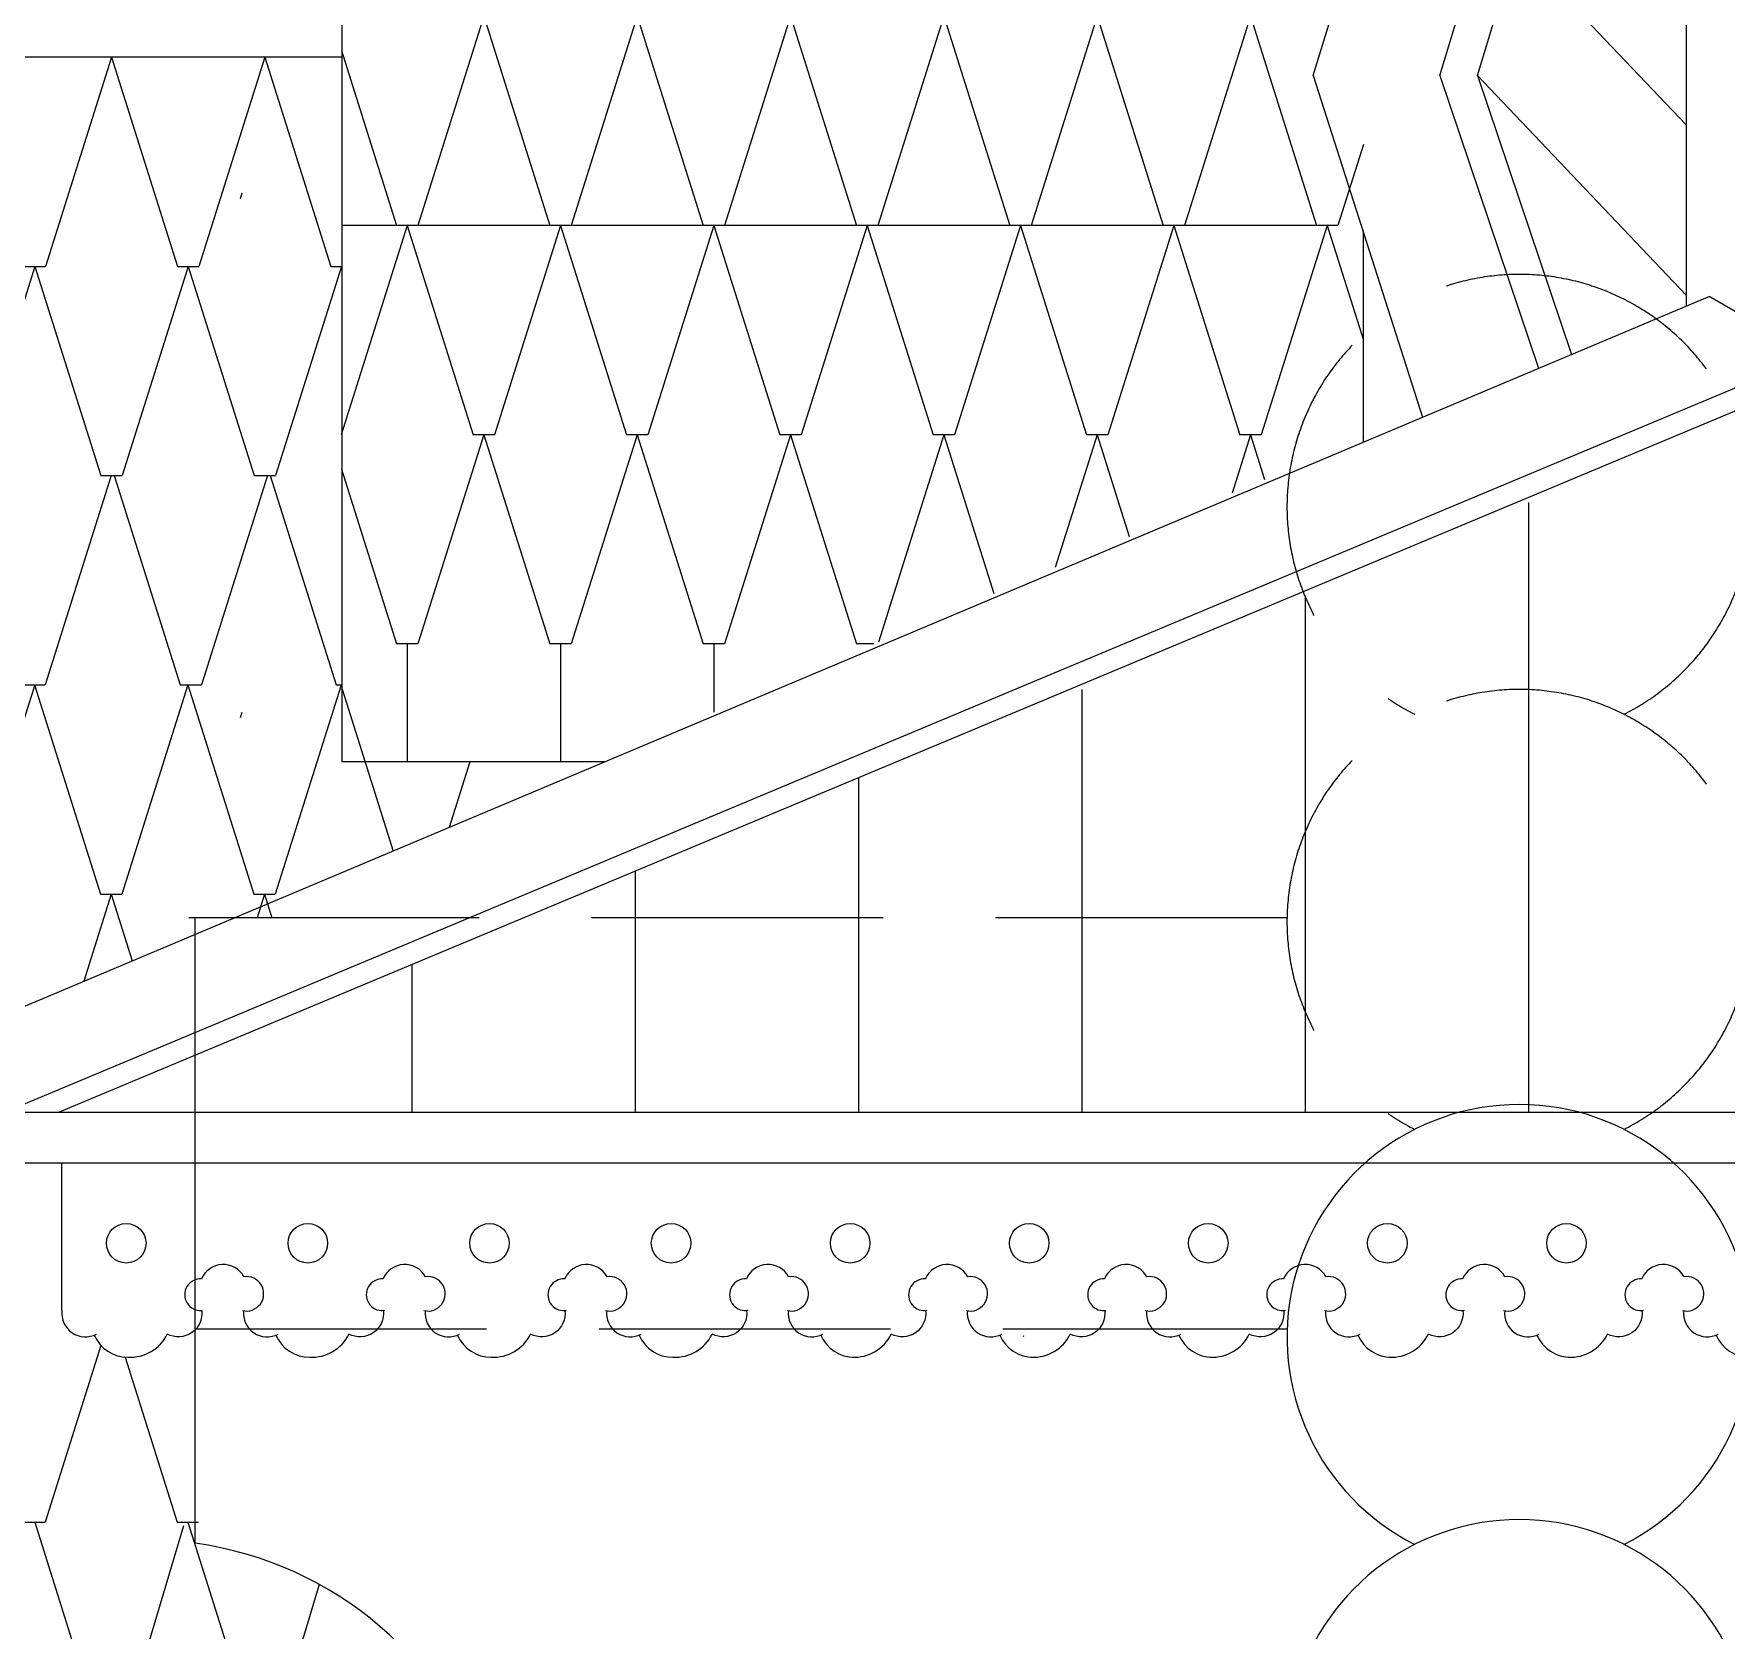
# Model space of a CAD drawing. Header units: millimetres. Extents: x 2399 to 111977, y 1313 to 59551.
# Drawn here: x 92001 to 93640, y 39704 to 41250 of the extents above; entities that cross this region are included whole.
import ezdxf

# ---------------------------------------------------------------- set-up
doc = ezdxf.new("R2010")
doc.units = ezdxf.units.MM
doc.linetypes.add('Невидимая', pattern=[391.222223, 282.222223, -109])
doc.layers.add('hatch1', color=7, linetype='Continuous', lineweight=20, true_color=0x6a6a6a)
doc.layers.add('main line', color=7, linetype='Continuous', lineweight=13)

msp = doc.modelspace()

# ---------------------------------------------------------------- linework, layer by layer
at = {"layer": 'hatch1', "color": 251, "linetype": 'Continuous', "lineweight": 20, "true_color": 0x6a6a6a}
for p, q in [((92437.1666, 41267.1802), (92373.2185, 41064.5305)), ((92437.1666, 41267.1802), (92501.1147, 41064.5305)), ((92585.6542, 41267.1802), (92521.706, 41064.5305)), ((92585.6542, 41267.1802), (92649.6023, 41064.5305)), ((92734.1418, 41267.1802), (92670.1936, 41064.5305)), ((92734.1418, 41267.1802), (92798.0899, 41064.5305)), ((92882.6294, 41267.1802), (92818.6812, 41064.5305)), ((92882.6294, 41267.1802), (92946.5775, 41064.5305)), ((93031.1169, 41267.1802), (92967.1688, 41064.5305)), ((93031.1169, 41267.1802), (93095.0651, 41064.5305)), ((93179.6045, 41267.1802), (93115.6564, 41064.5305)), ((93179.6045, 41267.1802), (93243.5527, 41064.5305)), ((92299.2195, 41233.7777), (92352.6271, 41064.5305)), ((92076.6047, 41227.5354), (92012.6565, 41024.8857)), ((92076.6047, 41227.5354), (92140.5528, 41024.8857)), ((92225.0922, 41227.5354), (92161.1441, 41024.8857)), ((92225.0922, 41227.5354), (92289.0404, 41024.8857)), ((93288.8886, 41142.9456), (93264.144, 41064.5305)), ((92202.8035, 41095.6271), (92201.1433, 41090.3661)), ((92362.9228, 41064.5305), (92298.9747, 40861.8808)), ((92373.2185, 41064.5305), (92352.6271, 41064.5305)), ((92362.9228, 41064.5305), (92426.8709, 40861.8808)), ((92511.4104, 41064.5305), (92447.4622, 40861.8808)), ((92521.706, 41064.5305), (92501.1147, 41064.5305)), ((92511.4104, 41064.5305), (92575.3585, 40861.8808)), ((92659.898, 41064.5305), (92595.9498, 40861.8808)), ((92670.1936, 41064.5305), (92649.6023, 41064.5305)), ((92659.898, 41064.5305), (92723.8461, 40861.8808)), ((92808.3856, 41064.5305), (92744.4374, 40861.8808)), ((92818.6812, 41064.5305), (92798.0899, 41064.5305)), ((92808.3856, 41064.5305), (92872.3337, 40861.8808)), ((92956.8731, 41064.5305), (92892.925, 40861.8808)), ((92967.1688, 41064.5305), (92946.5775, 41064.5305)), ((92956.8731, 41064.5305), (93020.8213, 40861.8808)), ((93105.3607, 41064.5305), (93041.4126, 40861.8808)), ((93115.6564, 41064.5305), (93095.0651, 41064.5305)), ((93105.3607, 41064.5305), (93169.3089, 40861.8808)), ((93253.8483, 41064.5305), (93189.9002, 40861.8808)), ((93264.144, 41064.5305), (93243.5527, 41064.5305)), ((93253.8483, 41064.5305), (93288.8886, 40953.4888)), ((92002.3609, 41024.8857), (91938.4127, 40822.236)), ((91992.0652, 41024.8857), (92012.6565, 41024.8857)), ((92002.3609, 41024.8857), (92066.309, 40822.236)), ((92150.8485, 41024.8857), (92086.9003, 40822.236)), ((92140.5528, 41024.8857), (92161.1441, 41024.8857)), ((92150.8485, 41024.8857), (92214.7966, 40822.236)), ((92299.336, 41024.8857), (92235.3879, 40822.236)), ((92289.0404, 41024.8857), (92299.6312, 41024.8857)), ((92437.1666, 40861.8808), (92373.2185, 40659.2311)), ((92447.4622, 40861.8808), (92426.8709, 40861.8808)), ((92437.1666, 40861.8808), (92501.1147, 40659.2311)), ((92585.6542, 40861.8808), (92521.706, 40659.2311)), ((92595.9498, 40861.8808), (92575.3585, 40861.8808)), ((92585.6542, 40861.8808), (92649.6023, 40659.2311)), ((92734.1418, 40861.8808), (92670.1936, 40659.2311)), ((92744.4374, 40861.8808), (92723.8461, 40861.8808)), ((92734.1418, 40861.8808), (92798.0899, 40659.2311)), ((92882.6294, 40861.8808), (92819.2478, 40661.0267)), ((92892.925, 40861.8808), (92872.3337, 40861.8808)), ((92882.6294, 40861.8808), (92882.3233, 40860.9109)), ((92882.6294, 40861.8808), (92931.1421, 40708.1453)), ((92882.6294, 40861.8808), (92882.8636, 40861.1384)), ((93031.1169, 40861.8808), (92990.4905, 40733.1369)), ((93041.4126, 40861.8808), (93020.8213, 40861.8808)), ((93031.1169, 40861.8808), (93062.2128, 40763.3391)), ((93179.6045, 40861.8808), (93161.7332, 40805.247)), ((93189.9002, 40861.8808), (93169.3089, 40861.8808)), ((93179.6045, 40861.8808), (93193.2834, 40818.5328)), ((92299.2195, 40828.4783), (92352.6271, 40659.2311)), ((92076.3792, 40822.236), (92012.4311, 40619.5863)), ((92066.309, 40822.236), (92086.9003, 40822.236)), ((92079.1285, 40822.236), (92143.0766, 40619.5863)), ((92227.616, 40822.236), (92163.6679, 40619.5863)), ((92214.7966, 40822.236), (92235.3879, 40822.236)), ((92230.3653, 40822.236), (92294.3134, 40619.5863)), ((92373.2185, 40659.2311), (92352.6271, 40659.2311)), ((92362.9228, 40659.2311), (92362.9228, 40545.2047)), ((92521.706, 40659.2311), (92501.1147, 40659.2311)), ((92511.4104, 40659.2311), (92511.4104, 40545.2047)), ((92670.1936, 40659.2311), (92649.6023, 40659.2311)), ((92659.898, 40659.2311), (92659.898, 40593.1388)), ((92814.9838, 40659.2311), (92798.0899, 40659.2311)), ((92002.2481, 40619.5863), (91938.3, 40416.9366)), ((91991.8398, 40619.5863), (92012.4311, 40619.5863)), ((92002.1354, 40619.5863), (92066.0836, 40416.9366)), ((92150.623, 40619.5863), (92086.6749, 40416.9366)), ((92143.0766, 40619.5863), (92163.6679, 40619.5863)), ((92150.5103, 40619.5863), (92214.4584, 40416.9366)), ((92298.5737, 40618.2419), (92235.0497, 40416.9366)), ((92294.3134, 40619.5863), (92299.6312, 40619.5863)), ((92298.5737, 40619.5863), (92349.3112, 40458.8004)), ((92202.8035, 40592.963), (92201.1433, 40587.7021)), ((92423.5894, 40545.2047), (92403.5281, 40481.6311)), ((92076.3792, 40416.9366), (92049.7886, 40332.6717)), ((92066.0836, 40416.9366), (92086.6749, 40416.9366)), ((92076.2665, 40416.9366), (92096.6324, 40352.3976)), ((92214.4584, 40416.9366), (92235.0497, 40416.9366)), ((92224.7541, 40416.9366), (92217.5636, 40394.1502)), ((92224.6414, 40416.9366), (92231.8318, 40394.1502)), ((92959.7215, 39989.3921), (92959.3999, 39988.373)), ((92066.4138, 39980.0572), (92012.4311, 39808.9875)), ((92089.777, 39968.8229), (92140.2146, 39808.9875)), ((91991.8398, 39808.9875), (92012.4311, 39808.9875)), ((92002.2481, 39808.9875), (92066.1963, 39606.3378)), ((92140.2146, 39808.9875), (92160.806, 39808.9875)), ((92150.623, 39808.9875), (92214.5711, 39606.3378)), ((92146.2138, 39805.2976), (92086.7876, 39606.3378)), ((92277.6904, 39748.7217), (92235.1625, 39606.3378))]:
    msp.add_line(p, q, dxfattribs=at)
at = {"layer": 'main line', "color": 7, "linetype": 'Continuous', "lineweight": 13}
for p, q in [((93240.454, 41209.559), (93640.2385, 42514.7431)), ((92299.6312, 42447.8915), (92299.6312, 40545.2047)), ((93362.8185, 41209.559), (93640.7424, 42116.9022)), ((93601.4773, 41988.7128), (93601.4773, 40986.0866)), ((93399.3, 41209.559), (93601.4773, 41869.6111)), ((93437.5077, 41334.2965), (93601.4773, 41161.8762)), ((92299.6312, 41227.5354), (91053.5277, 41227.5354)), ((93240.454, 41209.559), (93346.1163, 40878.7665)), ((93362.8185, 41209.559), (93458.5016, 40926.4153)), ((93399.3, 41209.559), (93490.5968, 40939.3949)), ((93399.3, 41209.559), (93601.4773, 40996.9618)), ((93264.144, 41064.5305), (92299.6312, 41064.5305)), ((93288.8886, 40854.4558), (93288.8886, 41059.5041)), ((93624.0392, 40995.5874), (91845.6168, 40246.6951)), ((93723.3373, 40938.2576), (93623.8142, 40995.7173)), ((93723.3373, 40938.2344), (91973.5132, 40205.924)), ((93723.3373, 40915.7843), (92025.945, 40205.924)), ((93449.2852, 40205.924), (93449.2852, 40796.2631)), ((93232.9695, 40205.924), (93232.9695, 40705.7985)), ((93016.6538, 40205.924), (93016.6538, 40615.3339)), ((92554.4986, 40545.2047), (92299.6312, 40545.2047)), ((92800.3381, 40205.924), (92800.3381, 40529.7802)), ((92584.0225, 40205.924), (92584.0225, 40439.3156)), ((92157.4956, 39788.5618), (92157.4956, 40394.1502)), ((92367.7068, 40205.924), (92367.7068, 40348.851)), ((91858.2075, 40205.924), (95122.8179, 40205.924)), ((91865.11, 40156.7992), (95084.0761, 40156.7992)), ((92028.6556, 40013.8503), (92028.6556, 40156.9148))]:
    msp.add_line(p, q, dxfattribs=at)
at = {"layer": 'main line', "color": 7, "linetype": 'Невидимая', "lineweight": 13}
for p, q in [((93214.9716, 40394.1502), (92151.3778, 40394.1502)), ((92157.4956, 39996.2164), (93215.0058, 39996.2164))]:
    msp.add_line(p, q, dxfattribs=at)
at = {"layer": 'main line', "color": 7, "linetype": 'Continuous', "lineweight": 13, "flags": 128}
for points in [[(92203.3246, 40013.8503, 1.219803903), (92204.755, 40046.5322, 0.63216014), (92163.791, 40044.5339, 1.067465283), (92164.0257, 40013.8503, -0.60309642), (92130.634, 39991.084)], [(92203.3246, 40013.8503, 1.219803903), (92204.755, 40046.5322, 0.63216014), (92163.791, 40044.5339, 1.067465283), (92164.0257, 40013.8503, -0.60309642), (92130.634, 39991.084)], [(92203.3246, 40013.8503, 1.219803903), (92204.755, 40046.5322, 0.63216014), (92163.791, 40044.5339, 1.067465283), (92164.0257, 40013.8503, -0.60309642), (92130.634, 39991.084)], [(92203.3246, 40013.8503, 1.219803903), (92204.755, 40046.5322, 0.63216014), (92163.791, 40044.5339, 1.067465283), (92164.0257, 40013.8503, -0.60309642), (92130.634, 39991.084)], [(92203.3246, 40013.8503, 1.219803903), (92204.755, 40046.5322, 0.63216014), (92163.791, 40044.5339, 1.067465283), (92164.0257, 40013.8503, -0.60309642), (92130.634, 39991.084)], [(92203.3246, 40013.8503, 1.219803903), (92204.755, 40046.5322, 0.63216014), (92163.791, 40044.5339, 1.067465283), (92164.0257, 40013.8503, -0.60309642), (92130.634, 39991.084)], [(92379.1913, 40013.8503, 1.219803903), (92380.6217, 40046.5322, 0.63216014), (92339.6577, 40044.5339, 1.067465283), (92339.8924, 40013.8503, -0.60309642), (92306.5007, 39991.084)], [(92379.1913, 40013.8503, 1.219803903), (92380.6217, 40046.5322, 0.63216014), (92339.6577, 40044.5339, 1.067465283), (92339.8924, 40013.8503, -0.60309642), (92306.5007, 39991.084)], [(92379.1913, 40013.8503, 1.219803903), (92380.6217, 40046.5322, 0.63216014), (92339.6577, 40044.5339, 1.067465283), (92339.8924, 40013.8503, -0.60309642), (92306.5007, 39991.084)], [(92379.1913, 40013.8503, 1.219803903), (92380.6217, 40046.5322, 0.63216014), (92339.6577, 40044.5339, 1.067465283), (92339.8924, 40013.8503, -0.60309642), (92306.5007, 39991.084)], [(92379.1913, 40013.8503, 1.219803903), (92380.6217, 40046.5322, 0.63216014), (92339.6577, 40044.5339, 1.067465283), (92339.8924, 40013.8503, -0.60309642), (92306.5007, 39991.084)], [(92379.1913, 40013.8503, 1.219803903), (92380.6217, 40046.5322, 0.63216014), (92339.6577, 40044.5339, 1.067465283), (92339.8924, 40013.8503, -0.60309642), (92306.5007, 39991.084)], [(92555.058, 40013.8503, 1.219803903), (92556.4884, 40046.5322, 0.63216014), (92515.5244, 40044.5339, 1.067465283), (92515.7591, 40013.8503, -0.60309642), (92482.3674, 39991.084)], [(92555.058, 40013.8503, 1.219803903), (92556.4884, 40046.5322, 0.63216014), (92515.5244, 40044.5339, 1.067465283), (92515.7591, 40013.8503, -0.60309642), (92482.3674, 39991.084)], [(92555.058, 40013.8503, 1.219803903), (92556.4884, 40046.5322, 0.63216014), (92515.5244, 40044.5339, 1.067465283), (92515.7591, 40013.8503, -0.60309642), (92482.3674, 39991.084)], [(92555.058, 40013.8503, 1.219803903), (92556.4884, 40046.5322, 0.63216014), (92515.5244, 40044.5339, 1.067465283), (92515.7591, 40013.8503, -0.60309642), (92482.3674, 39991.084)], [(92555.058, 40013.8503, 1.219803903), (92556.4884, 40046.5322, 0.63216014), (92515.5244, 40044.5339, 1.067465283), (92515.7591, 40013.8503, -0.60309642), (92482.3674, 39991.084)], [(92555.058, 40013.8503, 1.219803903), (92556.4884, 40046.5322, 0.63216014), (92515.5244, 40044.5339, 1.067465283), (92515.7591, 40013.8503, -0.60309642), (92482.3674, 39991.084)], [(92730.9246, 40013.8503, 1.219803903), (92732.3551, 40046.5322, 0.63216014), (92691.3911, 40044.5339, 1.067465283), (92691.6258, 40013.8503, -0.60309642), (92658.2341, 39991.084)], [(92730.9246, 40013.8503, 1.219803903), (92732.3551, 40046.5322, 0.63216014), (92691.3911, 40044.5339, 1.067465283), (92691.6258, 40013.8503, -0.60309642), (92658.2341, 39991.084)], [(92730.9246, 40013.8503, 1.219803903), (92732.3551, 40046.5322, 0.63216014), (92691.3911, 40044.5339, 1.067465283), (92691.6258, 40013.8503, -0.60309642), (92658.2341, 39991.084)], [(92730.9246, 40013.8503, 1.219803903), (92732.3551, 40046.5322, 0.63216014), (92691.3911, 40044.5339, 1.067465283), (92691.6258, 40013.8503, -0.60309642), (92658.2341, 39991.084)], [(92730.9246, 40013.8503, 1.219803903), (92732.3551, 40046.5322, 0.63216014), (92691.3911, 40044.5339, 1.067465283), (92691.6258, 40013.8503, -0.60309642), (92658.2341, 39991.084)], [(92730.9246, 40013.8503, 1.219803903), (92732.3551, 40046.5322, 0.63216014), (92691.3911, 40044.5339, 1.067465283), (92691.6258, 40013.8503, -0.60309642), (92658.2341, 39991.084)], [(92904.3366, 40013.8503, 1.219803903), (92905.7671, 40046.5322, 0.63216014), (92864.803, 40044.5339, 1.067465283), (92865.0378, 40013.8503, -0.60309642), (92831.646, 39991.084)], [(92904.3366, 40013.8503, 1.219803903), (92905.7671, 40046.5322, 0.63216014), (92864.803, 40044.5339, 1.067465283), (92865.0378, 40013.8503, -0.60309642), (92831.646, 39991.084)], [(92904.3366, 40013.8503, 1.219803903), (92905.7671, 40046.5322, 0.63216014), (92864.803, 40044.5339, 1.067465283), (92865.0378, 40013.8503, -0.60309642), (92831.646, 39991.084)], [(92904.3366, 40013.8503, 1.219803903), (92905.7671, 40046.5322, 0.63216014), (92864.803, 40044.5339, 1.067465283), (92865.0378, 40013.8503, -0.60309642), (92831.646, 39991.084)], [(92904.3366, 40013.8503, 1.219803903), (92905.7671, 40046.5322, 0.63216014), (92864.803, 40044.5339, 1.067465283), (92865.0378, 40013.8503, -0.60309642), (92831.646, 39991.084)], [(92904.3366, 40013.8503, 1.219803903), (92905.7671, 40046.5322, 0.63216014), (92864.803, 40044.5339, 1.067465283), (92865.0378, 40013.8503, -0.60309642), (92831.646, 39991.084)], [(93077.7486, 40013.8503, 1.219803903), (93079.179, 40046.5322, 0.63216014), (93038.215, 40044.5339, 1.067465283), (93038.4498, 40013.8503, -0.60309642), (93005.058, 39991.084)], [(93077.7486, 40013.8503, 1.219803903), (93079.179, 40046.5322, 0.63216014), (93038.215, 40044.5339, 1.067465283), (93038.4498, 40013.8503, -0.60309642), (93005.058, 39991.084)], [(93077.7486, 40013.8503, 1.219803903), (93079.179, 40046.5322, 0.63216014), (93038.215, 40044.5339, 1.067465283), (93038.4498, 40013.8503, -0.60309642), (93005.058, 39991.084)], [(93077.7486, 40013.8503, 1.219803903), (93079.179, 40046.5322, 0.63216014), (93038.215, 40044.5339, 1.067465283), (93038.4498, 40013.8503, -0.60309642), (93005.058, 39991.084)], [(93077.7486, 40013.8503, 1.219803903), (93079.179, 40046.5322, 0.63216014), (93038.215, 40044.5339, 1.067465283), (93038.4498, 40013.8503, -0.60309642), (93005.058, 39991.084)], [(93077.7486, 40013.8503, 1.219803903), (93079.179, 40046.5322, 0.63216014), (93038.215, 40044.5339, 1.067465283), (93038.4498, 40013.8503, -0.60309642), (93005.058, 39991.084)], [(93251.1605, 40013.8503, 1.219803903), (93252.591, 40046.5322, 0.63216014), (93211.627, 40044.5339, 1.067465283), (93211.8617, 40013.8503, -0.60309642), (93178.47, 39991.084)], [(93251.1605, 40013.8503, 1.219803903), (93252.591, 40046.5322, 0.63216014), (93211.627, 40044.5339, 1.067465283), (93211.8617, 40013.8503, -0.60309642), (93178.47, 39991.084)], [(93251.1605, 40013.8503, 1.219803903), (93252.591, 40046.5322, 0.63216014), (93211.627, 40044.5339, 1.067465283), (93211.8617, 40013.8503, -0.60309642), (93178.47, 39991.084)], [(93251.1605, 40013.8503, 1.219803903), (93252.591, 40046.5322, 0.63216014), (93211.627, 40044.5339, 1.067465283), (93211.8617, 40013.8503, -0.60309642), (93178.47, 39991.084)], [(93251.1605, 40013.8503, 1.219803903), (93252.591, 40046.5322, 0.63216014), (93211.627, 40044.5339, 1.067465283), (93211.8617, 40013.8503, -0.60309642), (93178.47, 39991.084)], [(93251.1605, 40013.8503, 1.219803903), (93252.591, 40046.5322, 0.63216014), (93211.627, 40044.5339, 1.067465283), (93211.8617, 40013.8503, -0.60309642), (93178.47, 39991.084)], [(93424.5725, 40013.8503, 1.219803903), (93426.003, 40046.5322, 0.63216014), (93385.0389, 40044.5339, 1.067465283), (93385.2737, 40013.8503, -0.60309642), (93351.8819, 39991.084)], [(93424.5725, 40013.8503, 1.219803903), (93426.003, 40046.5322, 0.63216014), (93385.0389, 40044.5339, 1.067465283), (93385.2737, 40013.8503, -0.60309642), (93351.8819, 39991.084)], [(93424.5725, 40013.8503, 1.219803903), (93426.003, 40046.5322, 0.63216014), (93385.0389, 40044.5339, 1.067465283), (93385.2737, 40013.8503, -0.60309642), (93351.8819, 39991.084)], [(93424.5725, 40013.8503, 1.219803903), (93426.003, 40046.5322, 0.63216014), (93385.0389, 40044.5339, 1.067465283), (93385.2737, 40013.8503, -0.60309642), (93351.8819, 39991.084)], [(93424.5725, 40013.8503, 1.219803903), (93426.003, 40046.5322, 0.63216014), (93385.0389, 40044.5339, 1.067465283), (93385.2737, 40013.8503, -0.60309642), (93351.8819, 39991.084)], [(93424.5725, 40013.8503, 1.219803903), (93426.003, 40046.5322, 0.63216014), (93385.0389, 40044.5339, 1.067465283), (93385.2737, 40013.8503, -0.60309642), (93351.8819, 39991.084)], [(93597.9845, 40013.8503, 1.219803903), (93599.4149, 40046.5322, 0.63216014), (93558.4509, 40044.5339, 1.067465283), (93558.6857, 40013.8503, -0.60309642), (93525.2939, 39991.084)], [(93597.9845, 40013.8503, 1.219803903), (93599.4149, 40046.5322, 0.63216014), (93558.4509, 40044.5339, 1.067465283), (93558.6857, 40013.8503, -0.60309642), (93525.2939, 39991.084)], [(93597.9845, 40013.8503, 1.219803903), (93599.4149, 40046.5322, 0.63216014), (93558.4509, 40044.5339, 1.067465283), (93558.6857, 40013.8503, -0.60309642), (93525.2939, 39991.084)], [(93597.9845, 40013.8503, 1.219803903), (93599.4149, 40046.5322, 0.63216014), (93558.4509, 40044.5339, 1.067465283), (93558.6857, 40013.8503, -0.60309642), (93525.2939, 39991.084)], [(93597.9845, 40013.8503, 1.219803903), (93599.4149, 40046.5322, 0.63216014), (93558.4509, 40044.5339, 1.067465283), (93558.6857, 40013.8503, -0.60309642), (93525.2939, 39991.084)], [(93597.9845, 40013.8503, 1.219803903), (93599.4149, 40046.5322, 0.63216014), (93558.4509, 40044.5339, 1.067465283), (93558.6857, 40013.8503, -0.60309642), (93525.2939, 39991.084)], [(92028.6556, 40013.8503, 0.60309642), (92062.0473, 39991.084)], [(92028.6556, 40013.8503, 0.60309642), (92062.0473, 39991.084)], [(92028.6556, 40013.8503, 0.60309642), (92062.0473, 39991.084)], [(92028.6556, 40013.8503, 0.60309642), (92062.0473, 39991.084)], [(92028.6556, 40013.8503, 0.60309642), (92062.0473, 39991.084)], [(92028.6556, 40013.8503, 0.60309642), (92062.0473, 39991.084)], [(92204.5223, 40013.8503, 0.60309642), (92237.914, 39991.084)], [(92204.5223, 40013.8503, 0.60309642), (92237.914, 39991.084)], [(92204.5223, 40013.8503, 0.60309642), (92237.914, 39991.084)], [(92204.5223, 40013.8503, 0.60309642), (92237.914, 39991.084)], [(92204.5223, 40013.8503, 0.60309642), (92237.914, 39991.084)], [(92204.5223, 40013.8503, 0.60309642), (92237.914, 39991.084)], [(92341.0901, 40013.8503, -0.017938026), (92339.9188, 40013.6064)], [(92341.0901, 40013.8503, -0.017938026), (92339.9188, 40013.6064)], [(92341.0901, 40013.8503, -0.017938026), (92339.9188, 40013.6064)], [(92341.0901, 40013.8503, -0.017938026), (92339.9188, 40013.6064)], [(92341.0901, 40013.8503, -0.017938026), (92339.9188, 40013.6064)], [(92341.0901, 40013.8503, -0.017938026), (92339.9188, 40013.6064)], [(92380.389, 40013.8503, 0.60309642), (92413.7807, 39991.084)], [(92380.389, 40013.8503, 0.60309642), (92413.7807, 39991.084)], [(92380.389, 40013.8503, 0.60309642), (92413.7807, 39991.084)], [(92380.389, 40013.8503, 0.60309642), (92413.7807, 39991.084)], [(92380.389, 40013.8503, 0.60309642), (92413.7807, 39991.084)], [(92380.389, 40013.8503, 0.60309642), (92413.7807, 39991.084)], [(92516.9568, 40013.8503, -0.017938026), (92515.7855, 40013.6064)], [(92516.9568, 40013.8503, -0.017938026), (92515.7855, 40013.6064)], [(92516.9568, 40013.8503, -0.017938026), (92515.7855, 40013.6064)], [(92516.9568, 40013.8503, -0.017938026), (92515.7855, 40013.6064)], [(92516.9568, 40013.8503, -0.017938026), (92515.7855, 40013.6064)], [(92516.9568, 40013.8503, -0.017938026), (92515.7855, 40013.6064)], [(92556.2557, 40013.8503, 0.60309642), (92589.6474, 39991.084)], [(92556.2557, 40013.8503, 0.60309642), (92589.6474, 39991.084)], [(92556.2557, 40013.8503, 0.60309642), (92589.6474, 39991.084)], [(92556.2557, 40013.8503, 0.60309642), (92589.6474, 39991.084)], [(92556.2557, 40013.8503, 0.60309642), (92589.6474, 39991.084)], [(92556.2557, 40013.8503, 0.60309642), (92589.6474, 39991.084)], [(92692.8235, 40013.8503, -0.017938026), (92691.6522, 40013.6064)], [(92692.8235, 40013.8503, -0.017938026), (92691.6522, 40013.6064)], [(92692.8235, 40013.8503, -0.017938026), (92691.6522, 40013.6064)], [(92692.8235, 40013.8503, -0.017938026), (92691.6522, 40013.6064)], [(92692.8235, 40013.8503, -0.017938026), (92691.6522, 40013.6064)], [(92692.8235, 40013.8503, -0.017938026), (92691.6522, 40013.6064)], [(92732.1224, 40013.8503, 0.60309642), (92765.5141, 39991.084)], [(92732.1224, 40013.8503, 0.60309642), (92765.5141, 39991.084)], [(92732.1224, 40013.8503, 0.60309642), (92765.5141, 39991.084)], [(92732.1224, 40013.8503, 0.60309642), (92765.5141, 39991.084)], [(92732.1224, 40013.8503, 0.60309642), (92765.5141, 39991.084)], [(92732.1224, 40013.8503, 0.60309642), (92765.5141, 39991.084)], [(92866.2355, 40013.8503, -0.017938026), (92865.0641, 40013.6064)], [(92866.2355, 40013.8503, -0.017938026), (92865.0641, 40013.6064)], [(92866.2355, 40013.8503, -0.017938026), (92865.0641, 40013.6064)], [(92866.2355, 40013.8503, -0.017938026), (92865.0641, 40013.6064)], [(92866.2355, 40013.8503, -0.017938026), (92865.0641, 40013.6064)], [(92866.2355, 40013.8503, -0.017938026), (92865.0641, 40013.6064)], [(92905.5343, 40013.8503, 0.60309642), (92938.9261, 39991.084)], [(92905.5343, 40013.8503, 0.60309642), (92938.9261, 39991.084)], [(92905.5343, 40013.8503, 0.60309642), (92938.9261, 39991.084)], [(92905.5343, 40013.8503, 0.60309642), (92938.9261, 39991.084)], [(92905.5343, 40013.8503, 0.60309642), (92938.9261, 39991.084)], [(92905.5343, 40013.8503, 0.60309642), (92938.9261, 39991.084)], [(93039.6475, 40013.8503, -0.017938026), (93038.4761, 40013.6064)], [(93039.6475, 40013.8503, -0.017938026), (93038.4761, 40013.6064)], [(93039.6475, 40013.8503, -0.017938026), (93038.4761, 40013.6064)], [(93039.6475, 40013.8503, -0.017938026), (93038.4761, 40013.6064)], [(93039.6475, 40013.8503, -0.017938026), (93038.4761, 40013.6064)], [(93039.6475, 40013.8503, -0.017938026), (93038.4761, 40013.6064)], [(93078.9463, 40013.8503, 0.60309642), (93112.3381, 39991.084)], [(93078.9463, 40013.8503, 0.60309642), (93112.3381, 39991.084)], [(93078.9463, 40013.8503, 0.60309642), (93112.3381, 39991.084)], [(93078.9463, 40013.8503, 0.60309642), (93112.3381, 39991.084)], [(93078.9463, 40013.8503, 0.60309642), (93112.3381, 39991.084)], [(93078.9463, 40013.8503, 0.60309642), (93112.3381, 39991.084)], [(93213.0594, 40013.8503, -0.017938026), (93211.8881, 40013.6064)], [(93213.0594, 40013.8503, -0.017938026), (93211.8881, 40013.6064)], [(93213.0594, 40013.8503, -0.017938026), (93211.8881, 40013.6064)], [(93213.0594, 40013.8503, -0.017938026), (93211.8881, 40013.6064)], [(93213.0594, 40013.8503, -0.017938026), (93211.8881, 40013.6064)], [(93213.0594, 40013.8503, -0.017938026), (93211.8881, 40013.6064)], [(93252.3583, 40013.8503, 0.60309642), (93285.75, 39991.084)], [(93252.3583, 40013.8503, 0.60309642), (93285.75, 39991.084)], [(93252.3583, 40013.8503, 0.60309642), (93285.75, 39991.084)], [(93252.3583, 40013.8503, 0.60309642), (93285.75, 39991.084)], [(93252.3583, 40013.8503, 0.60309642), (93285.75, 39991.084)], [(93252.3583, 40013.8503, 0.60309642), (93285.75, 39991.084)], [(93386.4714, 40013.8503, -0.017938026), (93385.3, 40013.6064)], [(93386.4714, 40013.8503, -0.017938026), (93385.3, 40013.6064)], [(93386.4714, 40013.8503, -0.017938026), (93385.3, 40013.6064)], [(93386.4714, 40013.8503, -0.017938026), (93385.3, 40013.6064)], [(93386.4714, 40013.8503, -0.017938026), (93385.3, 40013.6064)], [(93386.4714, 40013.8503, -0.017938026), (93385.3, 40013.6064)], [(93425.7702, 40013.8503, 0.60309642), (93459.162, 39991.084)], [(93425.7702, 40013.8503, 0.60309642), (93459.162, 39991.084)], [(93425.7702, 40013.8503, 0.60309642), (93459.162, 39991.084)], [(93425.7702, 40013.8503, 0.60309642), (93459.162, 39991.084)], [(93425.7702, 40013.8503, 0.60309642), (93459.162, 39991.084)], [(93425.7702, 40013.8503, 0.60309642), (93459.162, 39991.084)], [(93559.8834, 40013.8503, -0.017938026), (93558.712, 40013.6064)], [(93559.8834, 40013.8503, -0.017938026), (93558.712, 40013.6064)], [(93559.8834, 40013.8503, -0.017938026), (93558.712, 40013.6064)], [(93559.8834, 40013.8503, -0.017938026), (93558.712, 40013.6064)], [(93559.8834, 40013.8503, -0.017938026), (93558.712, 40013.6064)], [(93559.8834, 40013.8503, -0.017938026), (93558.712, 40013.6064)], [(93599.1822, 40013.8503, 0.60309642), (93632.574, 39991.084)], [(93599.1822, 40013.8503, 0.60309642), (93632.574, 39991.084)], [(93599.1822, 40013.8503, 0.60309642), (93632.574, 39991.084)], [(93599.1822, 40013.8503, 0.60309642), (93632.574, 39991.084)], [(93599.1822, 40013.8503, 0.60309642), (93632.574, 39991.084)], [(93599.1822, 40013.8503, 0.60309642), (93632.574, 39991.084)], [(92059.9329, 39990.0991, 0.304535594), (92092.7063, 39968.7405)], [(92059.9329, 39990.0991, 0.304535594), (92092.7063, 39968.7405)], [(92059.9329, 39990.0991, 0.304535594), (92092.7063, 39968.7405)], [(92059.9329, 39990.0991, 0.304535594), (92092.7063, 39968.7405)], [(92059.9329, 39990.0991, 0.304535594), (92092.7063, 39968.7405)], [(92059.9329, 39990.0991, 0.304535594), (92092.7063, 39968.7405)], [(92092.7063, 39968.7405, 0.304535594), (92130.634, 39991.084)], [(92092.7063, 39968.7405, 0.304535594), (92130.634, 39991.084)], [(92092.7063, 39968.7405, 0.304535594), (92130.634, 39991.084)], [(92092.7063, 39968.7405, 0.304535594), (92130.634, 39991.084)], [(92092.7063, 39968.7405, 0.304535594), (92130.634, 39991.084)], [(92092.7063, 39968.7405, 0.304535594), (92130.634, 39991.084)], [(92235.7996, 39990.0991, 0.304535594), (92268.573, 39968.7405)], [(92235.7996, 39990.0991, 0.304535594), (92268.573, 39968.7405)], [(92235.7996, 39990.0991, 0.304535594), (92268.573, 39968.7405)], [(92235.7996, 39990.0991, 0.304535594), (92268.573, 39968.7405)], [(92235.7996, 39990.0991, 0.304535594), (92268.573, 39968.7405)], [(92235.7996, 39990.0991, 0.304535594), (92268.573, 39968.7405)], [(92268.573, 39968.7405, 0.304535594), (92306.5007, 39991.084)], [(92268.573, 39968.7405, 0.304535594), (92306.5007, 39991.084)], [(92268.573, 39968.7405, 0.304535594), (92306.5007, 39991.084)], [(92268.573, 39968.7405, 0.304535594), (92306.5007, 39991.084)], [(92268.573, 39968.7405, 0.304535594), (92306.5007, 39991.084)], [(92268.573, 39968.7405, 0.304535594), (92306.5007, 39991.084)], [(92411.6663, 39990.0991, 0.304535594), (92444.4397, 39968.7405)], [(92411.6663, 39990.0991, 0.304535594), (92444.4397, 39968.7405)], [(92411.6663, 39990.0991, 0.304535594), (92444.4397, 39968.7405)], [(92411.6663, 39990.0991, 0.304535594), (92444.4397, 39968.7405)], [(92411.6663, 39990.0991, 0.304535594), (92444.4397, 39968.7405)], [(92411.6663, 39990.0991, 0.304535594), (92444.4397, 39968.7405)], [(92444.4397, 39968.7405, 0.304535594), (92482.3674, 39991.084)], [(92444.4397, 39968.7405, 0.304535594), (92482.3674, 39991.084)], [(92444.4397, 39968.7405, 0.304535594), (92482.3674, 39991.084)], [(92444.4397, 39968.7405, 0.304535594), (92482.3674, 39991.084)], [(92444.4397, 39968.7405, 0.304535594), (92482.3674, 39991.084)], [(92444.4397, 39968.7405, 0.304535594), (92482.3674, 39991.084)], [(92587.533, 39990.0991, 0.304535594), (92620.3064, 39968.7405)], [(92587.533, 39990.0991, 0.304535594), (92620.3064, 39968.7405)], [(92587.533, 39990.0991, 0.304535594), (92620.3064, 39968.7405)], [(92587.533, 39990.0991, 0.304535594), (92620.3064, 39968.7405)], [(92587.533, 39990.0991, 0.304535594), (92620.3064, 39968.7405)], [(92587.533, 39990.0991, 0.304535594), (92620.3064, 39968.7405)], [(92620.3064, 39968.7405, 0.304535594), (92658.2341, 39991.084)], [(92620.3064, 39968.7405, 0.304535594), (92658.2341, 39991.084)], [(92620.3064, 39968.7405, 0.304535594), (92658.2341, 39991.084)], [(92620.3064, 39968.7405, 0.304535594), (92658.2341, 39991.084)], [(92620.3064, 39968.7405, 0.304535594), (92658.2341, 39991.084)], [(92620.3064, 39968.7405, 0.304535594), (92658.2341, 39991.084)], [(92763.3997, 39990.0991, 0.304535594), (92796.1731, 39968.7405)], [(92763.3997, 39990.0991, 0.304535594), (92796.1731, 39968.7405)], [(92763.3997, 39990.0991, 0.304535594), (92796.1731, 39968.7405)], [(92763.3997, 39990.0991, 0.304535594), (92796.1731, 39968.7405)], [(92763.3997, 39990.0991, 0.304535594), (92796.1731, 39968.7405)], [(92763.3997, 39990.0991, 0.304535594), (92796.1731, 39968.7405)], [(92793.7183, 39968.7405, 0.304535594), (92831.646, 39991.084)], [(92793.7183, 39968.7405, 0.304535594), (92831.646, 39991.084)], [(92793.7183, 39968.7405, 0.304535594), (92831.646, 39991.084)], [(92793.7183, 39968.7405, 0.304535594), (92831.646, 39991.084)], [(92793.7183, 39968.7405, 0.304535594), (92831.646, 39991.084)], [(92793.7183, 39968.7405, 0.304535594), (92831.646, 39991.084)], [(92936.8117, 39990.0991, 0.304535594), (92969.585, 39968.7405)], [(92936.8117, 39990.0991, 0.304535594), (92969.585, 39968.7405)], [(92936.8117, 39990.0991, 0.304535594), (92969.585, 39968.7405)], [(92936.8117, 39990.0991, 0.304535594), (92969.585, 39968.7405)], [(92936.8117, 39990.0991, 0.304535594), (92969.585, 39968.7405)], [(92936.8117, 39990.0991, 0.304535594), (92969.585, 39968.7405)], [(92967.1303, 39968.7405, 0.304535594), (93005.058, 39991.084)], [(92967.1303, 39968.7405, 0.304535594), (93005.058, 39991.084)], [(92967.1303, 39968.7405, 0.304535594), (93005.058, 39991.084)], [(92967.1303, 39968.7405, 0.304535594), (93005.058, 39991.084)], [(92967.1303, 39968.7405, 0.304535594), (93005.058, 39991.084)], [(92967.1303, 39968.7405, 0.304535594), (93005.058, 39991.084)], [(93110.2236, 39990.0991, 0.304535594), (93142.997, 39968.7405)], [(93110.2236, 39990.0991, 0.304535594), (93142.997, 39968.7405)], [(93110.2236, 39990.0991, 0.304535594), (93142.997, 39968.7405)], [(93110.2236, 39990.0991, 0.304535594), (93142.997, 39968.7405)], [(93110.2236, 39990.0991, 0.304535594), (93142.997, 39968.7405)], [(93110.2236, 39990.0991, 0.304535594), (93142.997, 39968.7405)], [(93140.5423, 39968.7405, 0.304535594), (93178.47, 39991.084)], [(93140.5423, 39968.7405, 0.304535594), (93178.47, 39991.084)], [(93140.5423, 39968.7405, 0.304535594), (93178.47, 39991.084)], [(93140.5423, 39968.7405, 0.304535594), (93178.47, 39991.084)], [(93140.5423, 39968.7405, 0.304535594), (93178.47, 39991.084)], [(93140.5423, 39968.7405, 0.304535594), (93178.47, 39991.084)], [(93283.6356, 39990.0991, 0.304535594), (93316.409, 39968.7405)], [(93283.6356, 39990.0991, 0.304535594), (93316.409, 39968.7405)], [(93283.6356, 39990.0991, 0.304535594), (93316.409, 39968.7405)], [(93283.6356, 39990.0991, 0.304535594), (93316.409, 39968.7405)], [(93283.6356, 39990.0991, 0.304535594), (93316.409, 39968.7405)], [(93283.6356, 39990.0991, 0.304535594), (93316.409, 39968.7405)], [(93313.9542, 39968.7405, 0.304535594), (93351.8819, 39991.084)], [(93313.9542, 39968.7405, 0.304535594), (93351.8819, 39991.084)], [(93313.9542, 39968.7405, 0.304535594), (93351.8819, 39991.084)], [(93313.9542, 39968.7405, 0.304535594), (93351.8819, 39991.084)], [(93313.9542, 39968.7405, 0.304535594), (93351.8819, 39991.084)], [(93313.9542, 39968.7405, 0.304535594), (93351.8819, 39991.084)], [(93457.0476, 39990.0991, 0.304535594), (93489.8209, 39968.7405)], [(93457.0476, 39990.0991, 0.304535594), (93489.8209, 39968.7405)], [(93457.0476, 39990.0991, 0.304535594), (93489.8209, 39968.7405)], [(93457.0476, 39990.0991, 0.304535594), (93489.8209, 39968.7405)], [(93457.0476, 39990.0991, 0.304535594), (93489.8209, 39968.7405)], [(93457.0476, 39990.0991, 0.304535594), (93489.8209, 39968.7405)], [(93487.3662, 39968.7405, 0.304535594), (93525.2939, 39991.084)], [(93487.3662, 39968.7405, 0.304535594), (93525.2939, 39991.084)], [(93487.3662, 39968.7405, 0.304535594), (93525.2939, 39991.084)], [(93487.3662, 39968.7405, 0.304535594), (93525.2939, 39991.084)], [(93487.3662, 39968.7405, 0.304535594), (93525.2939, 39991.084)], [(93487.3662, 39968.7405, 0.304535594), (93525.2939, 39991.084)], [(93630.4595, 39990.0991, 0.304535594), (93663.2329, 39968.7405)], [(93630.4595, 39990.0991, 0.304535594), (93663.2329, 39968.7405)], [(93630.4595, 39990.0991, 0.304535594), (93663.2329, 39968.7405)], [(93630.4595, 39990.0991, 0.304535594), (93663.2329, 39968.7405)], [(93630.4595, 39990.0991, 0.304535594), (93663.2329, 39968.7405)], [(93630.4595, 39990.0991, 0.304535594), (93663.2329, 39968.7405)]]:
    msp.add_lwpolyline(points, format="xyb", dxfattribs=at)
at = {"layer": 'main line', "color": 7, "linetype": 'Continuous', "lineweight": 13}
for centre in [(92090.8993, 40078.963), (92090.8993, 40078.963), (92090.8993, 40078.963), (92090.8993, 40078.963), (92090.8993, 40078.963), (92090.8993, 40078.963), (92266.766, 40078.963), (92266.766, 40078.963), (92266.766, 40078.963), (92266.766, 40078.963), (92266.766, 40078.963), (92266.766, 40078.963), (92442.6327, 40078.963), (92442.6327, 40078.963), (92442.6327, 40078.963), (92442.6327, 40078.963), (92442.6327, 40078.963), (92442.6327, 40078.963), (92618.4994, 40078.963), (92618.4994, 40078.963), (92618.4994, 40078.963), (92618.4994, 40078.963), (92618.4994, 40078.963), (92618.4994, 40078.963), (92791.9113, 40078.963), (92791.9113, 40078.963), (92791.9113, 40078.963), (92791.9113, 40078.963), (92791.9113, 40078.963), (92791.9113, 40078.963), (92965.3233, 40078.963), (92965.3233, 40078.963), (92965.3233, 40078.963), (92965.3233, 40078.963), (92965.3233, 40078.963), (92965.3233, 40078.963), (93138.7353, 40078.963), (93138.7353, 40078.963), (93138.7353, 40078.963), (93138.7353, 40078.963), (93138.7353, 40078.963), (93138.7353, 40078.963), (93312.1472, 40078.963), (93312.1472, 40078.963), (93312.1472, 40078.963), (93312.1472, 40078.963), (93312.1472, 40078.963), (93312.1472, 40078.963), (93485.5592, 40078.963), (93485.5592, 40078.963), (93485.5592, 40078.963), (93485.5592, 40078.963), (93485.5592, 40078.963), (93485.5592, 40078.963)]:
    msp.add_circle(centre, 19.1338, dxfattribs=at)
at = {"layer": 'main line', "color": 7, "linetype": 'Невидимая', "lineweight": 13}
for centre in [(93439.9716, 40792.084), (93439.9716, 40390.2285)]:
    msp.add_arc(centre, 225, 296.7457516, 243.2542484, dxfattribs=at)
at = {"layer": 'main line', "color": 7, "linetype": 'Continuous', "lineweight": 13}
for centre, radius, start, end in [((93439.9716, 39988.373), 225, 296.7457516, 243.2542484), ((93439.9716, 39586.5174), 225, 296.7457516, 243.2542484), ((92109.2209, 39441.6906), 350.2144, 16.9530168, 82.0769243)]:
    msp.add_arc(centre, radius, start, end, dxfattribs=at)

doc.saveas('drawing.dxf')
